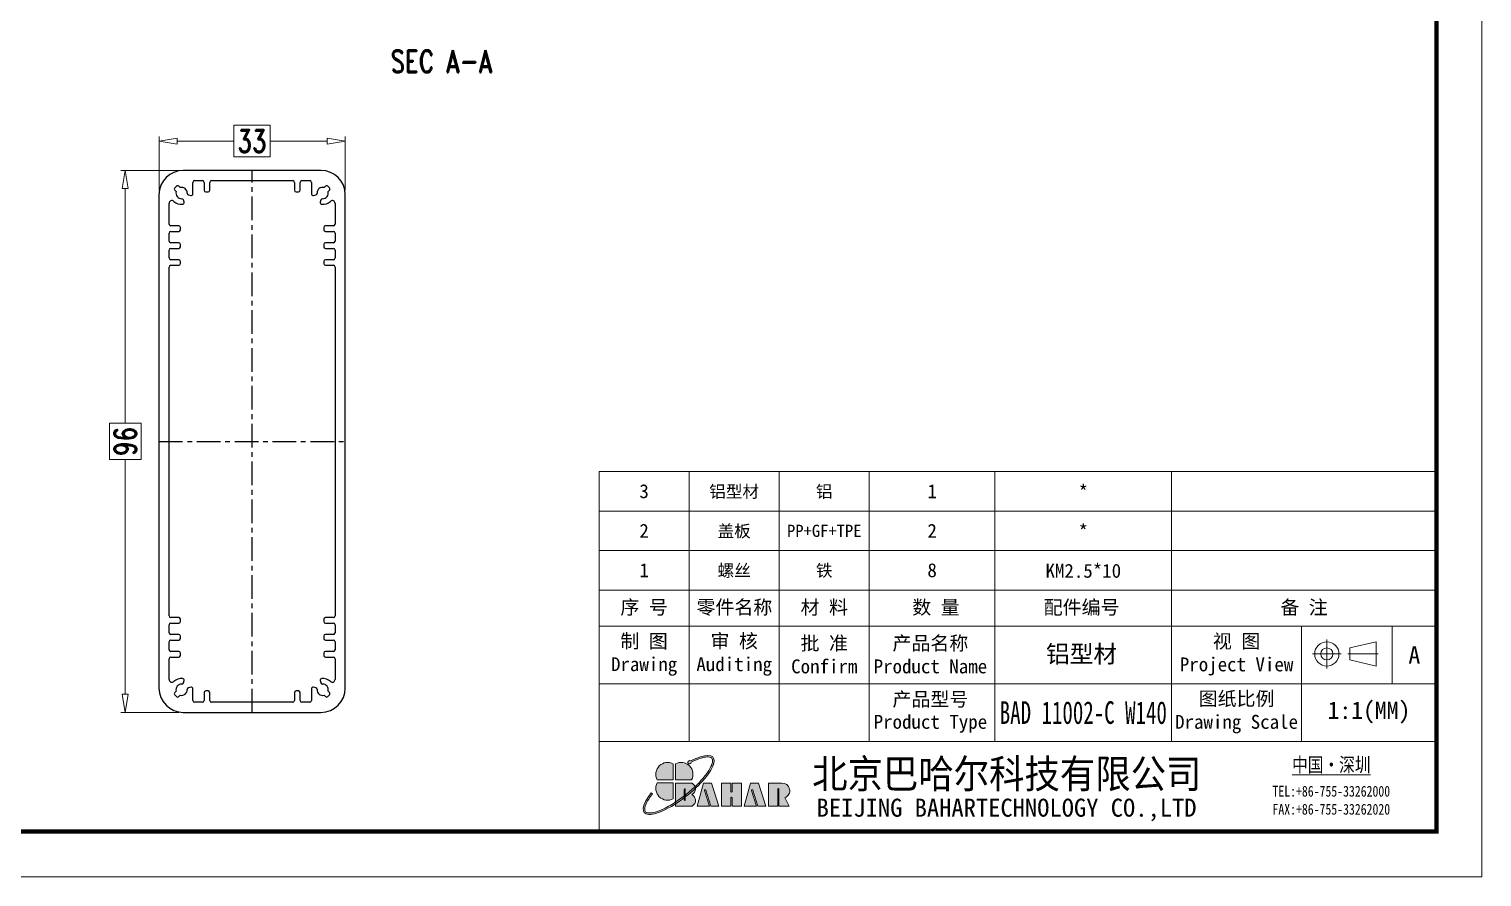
# Model space of a CAD drawing. Extents: x 2468 to 2936, y 274 to 599.
# Drawn here: x 2678.4 to 2935.8, y 274.2 to 424.4 of the extents above; entities that cross this region are included whole.
import ezdxf
from ezdxf.enums import TextEntityAlignment as Align

# ---------------------------------------------------------------- set-up
doc = ezdxf.new("R2010")
doc.units = 0
doc.header["$LTSCALE"] = 30.734
doc.header["$PDMODE"] = 3
doc.header["$PDSIZE"] = 0.3125
doc.linetypes.add('CENTER', pattern=[50.8, 31.75, -6.35, 6.35, -6.35])
doc.layers.get('0').update_dxf_attribs({"linetype": 'CONTINUOUS'})
doc.layers.get('Defpoints').update_dxf_attribs({"linetype": 'CONTINUOUS'})
for name, color, linetype, lineweight in [('dim', 3, 'CONTINUOUS', 9), ('from', 7, 'CONTINUOUS', 13), ('hatch', 56, 'CONTINUOUS', 9)]:
    doc.layers.add(name, color=color, linetype=linetype, lineweight=lineweight)
doc.styles.add('FFS', font='simfang.ttf', dxfattribs={"width": 0.9})
doc.styles.add('ROMAND', font='romand.shx', dxfattribs={"width": 0.75, "bigfont": 'gbcbig.shx'})
doc.styles.get("Standard").update_dxf_attribs({"font": 'txt', "width": 0.8, "bigfont": 'gbcbig.shx'})
doc.styles.add('宋体', font='simsun.ttc')
doc.styles.add('样式 1', font='simkai.ttf')
doc.dimstyles.new('YanXiu', dxfattribs={"dimtxt": 2.5, "dimasz": 2.2, "dimexe": 0.66, "dimexo": 0.66, "dimgap": 0.66, "dimtad": 0, "dimzin": 9, "dimdsep": 46, "dimtxsty": 'ROMAND', "dimblk": 'CLOSEDBLANK', "dimcen": 0, "dimclrd": 256, "dimclre": 131, "dimclrt": 42, "dimazin": 2, "dimtfac": 1, "dimtofl": 0, "dimtmove": 0, "dimatfit": 3, "dimldrblk": 'CLOSEDBLANK', "dimfxl": 1, "dimlwd": 5, "dimlwe": 5, "dimarcsym": 0})

# ---------------------------------------------------------------- blocks, each defined once
blk = doc.blocks.new('_ClosedBlank')
at = {"color": 0, "linetype": 'ByBlock', "lineweight": -2}
for p, q in [((-1, 0.167), (0, 0)), ((-1, 0.167), (-1, -0.167)), ((0, 0), (-1, -0.167))]:
    blk.add_line(p, q, dxfattribs=at)
blk = doc.blocks.new('*D20')
at = {"layer": 'Defpoints', "color": 0}
for p in [(2705.69, 399.37), (2695.42, 303.37), (2705.69, 303.37)]:
    blk.add_point(p, dxfattribs=at)
at = {"layer": 'dim', "color": 131, "lineweight": 5}
for p, q in [((2704.89, 399.37), (2694.62, 399.37)), ((2704.89, 303.37), (2694.62, 303.37))]:
    blk.add_line(p, q, dxfattribs=at)
at = {"layer": 'dim', "lineweight": 5}
for p, q in [((2695.42, 396.17), (2695.42, 354.6)), ((2698.22, 354.6), (2692.62, 354.6)), ((2692.62, 354.6), (2692.62, 348.14)), ((2698.22, 348.14), (2698.22, 354.6)), ((2692.62, 348.14), (2698.22, 348.14)), ((2695.42, 306.57), (2695.42, 348.14))]:
    blk.add_line(p, q, dxfattribs=at)
at = {"layer": 'dim', "lineweight": 5, "xscale": 3.2, "yscale": 3.2, "zscale": 3.2}
for p, rotation in [((2695.42, 399.37), 90), ((2695.42, 303.37), 270)]:
    blk.add_blockref('_ClosedBlank', p, dxfattribs=dict(at, rotation=rotation))
at = {"layer": 'dim', "color": 42, "insert": (2695.42, 351.37), "char_height": 4, "attachment_point": 5, "rotation": 90, "style": 'ROMAND'}
blk.add_mtext('96', dxfattribs=at)
blk = doc.blocks.new('*D21')
at = {"layer": 'Defpoints', "color": 0}
for p in [(2734.39, 404.57), (2701.39, 395.07), (2734.39, 395.07)]:
    blk.add_point(p, dxfattribs=at)
at = {"layer": 'dim', "lineweight": 5}
for p, q in [((2721.11, 407.37), (2714.66, 407.37)), ((2714.66, 407.37), (2714.66, 401.77)), ((2721.11, 401.77), (2721.11, 407.37)), ((2704.59, 404.57), (2714.66, 404.57)), ((2731.19, 404.57), (2721.11, 404.57)), ((2714.66, 401.77), (2721.11, 401.77))]:
    blk.add_line(p, q, dxfattribs=at)
at = {"layer": 'dim', "color": 131, "lineweight": 5}
for p, q in [((2701.39, 395.87), (2701.39, 405.37)), ((2734.39, 395.87), (2734.39, 405.37))]:
    blk.add_line(p, q, dxfattribs=at)
at = {"layer": 'dim', "lineweight": 5, "xscale": 3.2, "yscale": 3.2, "zscale": 3.2, "rotation": 180}
blk.add_blockref('_ClosedBlank', (2701.39, 404.57), dxfattribs=at)
at = {"layer": 'dim', "lineweight": 5, "xscale": 3.2, "yscale": 3.2, "zscale": 3.2}
blk.add_blockref('_ClosedBlank', (2734.39, 404.57), dxfattribs=at)
at = {"layer": 'dim', "color": 42, "insert": (2717.89, 404.57), "char_height": 4, "attachment_point": 5, "style": 'ROMAND'}
blk.add_mtext('33', dxfattribs=at)

msp = doc.modelspace()

# ---------------------------------------------------------------- hatches: boundary and pattern name
at = {"layer": 'from'}
h = msp.add_hatch(color=5, dxfattribs=at)
h.set_gradient(color1=(0, 0, 255), color2=(204, 204, 255), rotation=270, one_color=1, tint=0.9, name='HEMISPHERICAL')
edge = h.paths.add_edge_path()
edge.add_arc((2795.366, 294.514), 0.301, 53.71062, 1.77764)
edge.add_spline(control_points=[(2795.667, 294.524), (2795.826, 294.605), (2795.982, 294.682), (2796.746, 295.041), (2797.309, 295.247), (2798.132, 295.446), (2798.433, 295.481), (2798.854, 295.467), (2799.001, 295.436), (2799.215, 295.347), (2799.287, 295.292), (2799.341, 295.225), (2799.392, 295.161), (2799.429, 295.083), (2799.469, 294.876), (2799.472, 294.747), (2799.427, 294.442), (2799.38, 294.267), (2799.158, 293.675), (2798.898, 293.202), (2798.183, 292.175), (2797.729, 291.621), (2796.941, 290.78), (2796.662, 290.499), (2796.369, 290.22)], knot_values=[5.2944931, 5.2944931, 5.2944931, 5.2944931, 5.376277, 5.376277, 5.7027746, 5.7027746, 5.9392475, 5.9392475, 6.1160577, 6.1160577, 6.2831853, 6.2831853, 6.2831853, 6.442424, 6.442424, 6.6016628, 6.6016628, 6.7609015, 6.7609015, 7.0883681, 7.0883681, 7.4158348, 7.4158348, 7.5786031, 7.5786031, 7.5786031, 7.5786031], degree=3, periodic=0)
edge.add_ellipse((2794.39, 289.782), major_axis=(2.062, 0.088), ratio=0.6717797, start_angle=362.49244, end_angle=374.72333, ccw=False)
edge.add_ellipse((2793.447, 290.507), major_axis=(6.099, 4.883), ratio=0.3075492, start_angle=-75.30393, end_angle=56.66872)
edge = h.paths.add_edge_path()
edge.add_ellipse((2793.447, 290.507), major_axis=(6.099, 4.883), ratio=0.3075492, start_angle=-233.44549, end_angle=-108.8635)
edge.add_line((2792.896, 287.153), (2792.896, 287.467))
edge.add_spline(control_points=[(2792.896, 287.467), (2792.275, 287.061), (2791.661, 286.705), (2790.332, 286.04), (2789.643, 285.776), (2788.753, 285.567), (2788.469, 285.534), (2788.052, 285.545), (2787.902, 285.575), (2787.694, 285.66), (2787.626, 285.708), (2787.522, 285.822), (2787.484, 285.89), (2787.434, 286.067), (2787.423, 286.177), (2787.443, 286.442), (2787.473, 286.595), (2787.637, 287.116), (2787.843, 287.538), (2788.329, 288.3), (2788.556, 288.616), (2788.815, 288.941)], knot_values=[8.1602279, 8.1602279, 8.1602279, 8.1602279, 8.46118, 8.46118, 8.851592, 8.851592, 9.0751916, 9.0751916, 9.2552808, 9.2552808, 9.4047948, 9.4047948, 9.5543089, 9.5543089, 9.703823, 9.703823, 9.853337, 9.853337, 10.159988, 10.159988, 10.3575695, 10.3575695, 10.3575695, 10.3575695], degree=3, periodic=0)
edge.add_line((2788.815, 288.941), (2788.608, 289.105))
edge = h.paths.add_edge_path()
edge.add_spline(control_points=[(2794.426, 288.555), (2794.105, 288.307), (2793.778, 288.068), (2793.266, 287.712), (2793.081, 287.587), (2792.896, 287.467)], knot_values=[7.9128983, 7.9128983, 7.9128983, 7.9128983, 8.070768, 8.070768, 8.1602279, 8.1602279, 8.1602279, 8.1602279], degree=3, periodic=0)
edge.add_line((2792.896, 287.467), (2792.896, 287.153))
edge.add_ellipse((2793.447, 290.507), major_axis=(6.099, 4.883), ratio=0.3075492, start_angle=-108.8635, end_angle=-94.86485)
edge.add_line((2794.426, 288.223), (2794.426, 288.555))
edge = h.paths.add_edge_path()
edge.add_spline(control_points=[(2796.369, 290.22), (2796.073, 289.937), (2795.762, 289.656), (2795.178, 289.155), (2794.907, 288.932), (2794.632, 288.715)], knot_values=[7.5786031, 7.5786031, 7.5786031, 7.5786031, 7.7433014, 7.7433014, 7.8791585, 7.8791585, 7.8791585, 7.8791585], degree=3, periodic=0)
edge.add_line((2794.632, 288.715), (2794.632, 288.381))
edge.add_ellipse((2793.447, 290.507), major_axis=(6.099, 4.883), ratio=0.3075492, start_angle=-92.96123, end_angle=-75.30393)
edge.add_ellipse((2794.39, 289.782), major_axis=(2.062, 0.088), ratio=0.6717797, start_angle=362.49244, end_angle=374.72333)
edge = h.paths.add_edge_path()
edge.add_ellipse((2793.447, 290.507), major_axis=(6.099, 4.883), ratio=0.3075492, start_angle=-94.86485, end_angle=-92.96123)
edge.add_line((2794.632, 288.381), (2794.632, 288.715))
edge.add_spline(control_points=[(2794.632, 288.715), (2794.564, 288.662), (2794.495, 288.608), (2794.426, 288.555)], knot_values=[7.8791585, 7.8791585, 7.8791585, 7.8791585, 7.9128983, 7.9128983, 7.9128983, 7.9128983], degree=3, periodic=0)
edge.add_line((2794.426, 288.555), (2794.426, 288.223))
h = msp.add_hatch(color=256, dxfattribs=at)
h.set_gradient(color1=(204, 51, 0), color2=(255, 140, 102), one_color=1, tint=0.7, name='HEMISPHERICAL')
h.paths.add_polyline_path([(2792.489, 294.236, 0.7424509), (2789.642, 291.419), (2792.489, 291.419)])
h = msp.add_hatch(color=256, dxfattribs=at)
h.set_gradient(color1=(35, 39, 169), color2=(98, 103, 223), one_color=1, tint=0.63, name='HEMISPHERICAL')
h.paths.add_polyline_path([(2792.896, 294.236), (2792.896, 291.419), (2795.743, 291.419, 0.7424509)])
h = msp.add_hatch(color=256, dxfattribs=at)
h.set_gradient(color1=(0, 127, 63), color2=(15, 255, 135), one_color=1, tint=0.53, name='INVCURVED')
h.paths.add_polyline_path([(2792.489, 290.874), (2789.642, 290.874, 0.7424509), (2792.489, 288.056)])
h = msp.add_hatch(color=7, dxfattribs=at)
h.paths.add_polyline_path([(2811.71, 290.808), (2809.362, 290.808), (2809.362, 286.771), (2811.011, 286.771), (2811.011, 289.76, -1), (2811.217, 289.76), (2811.217, 286.771), (2813.031, 286.771), (2812.25, 288.269, 0.8886406)])
h.paths.add_polyline_path([(2807.483, 286.771), (2808.89, 286.771), (2807.597, 290.809), (2806.177, 290.809), (2805.044, 286.771), (2807.231, 286.771), (2806.35, 289.509, -1), (2806.579, 289.583)])
h.paths.add_polyline_path([(2804.583, 290.809), (2802.928, 290.809), (2802.928, 289.354, -1), (2802.722, 289.354), (2802.722, 290.809), (2801.011, 290.809), (2801.011, 286.771), (2802.722, 286.771), (2802.722, 288.237, -1), (2802.928, 288.237), (2802.928, 286.771), (2804.583, 286.771)])
h.paths.add_polyline_path([(2799.269, 290.809), (2797.849, 290.809), (2796.717, 286.771), (2798.904, 286.771), (2798.023, 289.509, -1), (2798.251, 289.583), (2799.156, 286.771), (2800.562, 286.771)])
edge = h.paths.add_edge_path()
edge.add_line((2794.632, 288.381), (2794.632, 287.871))
edge.add_arc((2794.529, 287.871), 0.103, 180, 360, ccw=False)
edge.add_line((2794.426, 287.871), (2794.426, 288.223))
edge.add_ellipse((2793.447, 290.507), major_axis=(6.099, 4.883), ratio=0.3075492, start_angle=-108.8635, end_angle=-94.86485, ccw=False)
edge.add_line((2792.896, 287.153), (2792.896, 286.771))
edge.add_line((2792.896, 286.771), (2795.828, 286.771))
edge.add_ellipse((2794.39, 287.732), major_axis=(2.062, 0.088), ratio=0.6717797, start_angle=312.54488, end_angle=406.01563)
edge.add_ellipse((2794.39, 289.782), major_axis=(2.062, 0.088), ratio=0.6717797, start_angle=310.68759, end_angle=362.49244)
edge.add_ellipse((2793.447, 290.507), major_axis=(6.099, 4.883), ratio=0.3075492, start_angle=-92.96123, end_angle=-75.30393, ccw=False)
edge = h.paths.add_edge_path()
edge.add_line((2792.896, 290.809), (2792.896, 287.467))
edge.add_spline(control_points=[(2792.896, 287.467), (2793.081, 287.587), (2793.266, 287.712), (2793.778, 288.068), (2794.105, 288.307), (2794.426, 288.555)], knot_values=[7.9128983, 7.9128983, 7.9128983, 7.9128983, 8.0023582, 8.0023582, 8.1602279, 8.1602279, 8.1602279, 8.1602279], degree=3, periodic=0)
edge.add_line((2794.426, 288.555), (2794.426, 289.725))
edge.add_arc((2794.529, 289.725), 0.103, 360, 180, ccw=False)
edge.add_line((2794.632, 289.725), (2794.632, 288.715))
edge.add_spline(control_points=[(2794.632, 288.715), (2794.907, 288.932), (2795.178, 289.155), (2795.762, 289.656), (2796.073, 289.937), (2796.369, 290.22)], knot_values=[7.5786031, 7.5786031, 7.5786031, 7.5786031, 7.7144602, 7.7144602, 7.8791585, 7.8791585, 7.8791585, 7.8791585], degree=3, periodic=0)
edge.add_ellipse((2794.39, 289.782), major_axis=(2.062, 0.088), ratio=0.6717797, start_angle=374.72333, end_angle=404.056)
edge.add_line((2795.831, 290.809), (2792.896, 290.809))

# ---------------------------------------------------------------- linework, layer by layer
at = {"color": 7, "linetype": 'Continuous'}
for p, q in [((2730.086, 399.367), (2705.686, 399.367)), ((2704.184, 396.286), (2704.467, 396.569)), ((2704.891, 396.569), (2705.127, 396.333)), ((2707.386, 395.222), (2707.386, 397.267)), ((2707.686, 397.567), (2709.086, 397.567)), ((2709.386, 397.267), (2709.386, 395.867)), ((2710.386, 395.867), (2710.386, 397.267)), ((2710.686, 397.567), (2725.086, 397.567)), ((2725.386, 397.267), (2725.386, 395.867)), ((2726.386, 395.867), (2726.386, 397.267)), ((2726.686, 397.567), (2728.086, 397.567)), ((2728.386, 397.267), (2728.386, 395.222)), ((2730.645, 396.333), (2730.881, 396.569)), ((2731.305, 396.569), (2731.588, 396.286)), ((2701.386, 395.067), (2701.386, 307.667)), ((2704.42, 395.626), (2704.184, 395.862)), ((2705.819, 393.751), (2705.714, 394.145)), ((2706.608, 395.04), (2707.009, 394.932)), ((2709.686, 395.567), (2710.086, 395.567)), ((2725.686, 395.567), (2726.086, 395.567)), ((2728.764, 394.932), (2729.164, 395.04)), ((2730.059, 394.145), (2729.953, 393.751)), ((2731.588, 395.862), (2731.352, 395.626)), ((2734.386, 307.667), (2734.386, 395.067)), ((2703.186, 389.867), (2703.186, 393.534)), ((2732.586, 393.534), (2732.586, 389.867)), ((2704.886, 389.567), (2703.486, 389.567)), ((2705.186, 388.867), (2705.186, 389.267)), ((2730.586, 389.267), (2730.586, 388.867)), ((2732.286, 389.567), (2730.886, 389.567)), ((2703.186, 386.867), (2703.186, 388.267)), ((2703.486, 388.567), (2704.886, 388.567)), ((2704.886, 386.567), (2703.486, 386.567)), ((2705.186, 385.867), (2705.186, 386.267)), ((2730.586, 386.267), (2730.586, 385.867)), ((2730.886, 388.567), (2732.286, 388.567)), ((2732.286, 386.567), (2730.886, 386.567)), ((2732.586, 388.267), (2732.586, 386.867)), ((2703.186, 383.867), (2703.186, 385.267)), ((2703.486, 385.567), (2704.886, 385.567)), ((2704.886, 383.567), (2703.486, 383.567)), ((2730.886, 385.567), (2732.286, 385.567)), ((2732.286, 383.567), (2730.886, 383.567)), ((2732.586, 385.267), (2732.586, 383.867)), ((2703.186, 320.467), (2703.186, 382.267)), ((2703.486, 382.567), (2704.886, 382.567)), ((2705.186, 382.867), (2705.186, 383.267)), ((2730.586, 383.267), (2730.586, 382.867)), ((2730.886, 382.567), (2732.286, 382.567)), ((2732.586, 382.267), (2732.586, 320.467)), ((2704.886, 320.167), (2703.486, 320.167)), ((2703.486, 319.167), (2704.886, 319.167)), ((2705.186, 319.467), (2705.186, 319.867)), ((2730.586, 319.867), (2730.586, 319.467)), ((2732.286, 320.167), (2730.886, 320.167)), ((2730.886, 319.167), (2732.286, 319.167)), ((2703.186, 317.467), (2703.186, 318.867)), ((2704.886, 317.167), (2703.486, 317.167)), ((2705.186, 316.467), (2705.186, 316.867)), ((2730.586, 316.867), (2730.586, 316.467)), ((2732.286, 317.167), (2730.886, 317.167)), ((2732.586, 318.867), (2732.586, 317.467)), ((2703.186, 314.467), (2703.186, 315.867)), ((2703.486, 316.167), (2704.886, 316.167)), ((2704.886, 314.167), (2703.486, 314.167)), ((2730.886, 316.167), (2732.286, 316.167)), ((2732.286, 314.167), (2730.886, 314.167)), ((2732.586, 315.867), (2732.586, 314.467)), ((2703.186, 309.2), (2703.186, 312.867)), ((2703.486, 313.167), (2704.886, 313.167)), ((2705.186, 313.467), (2705.186, 313.867)), ((2730.586, 313.867), (2730.586, 313.467)), ((2730.886, 313.167), (2732.286, 313.167)), ((2732.586, 312.867), (2732.586, 309.2)), ((2705.714, 308.589), (2705.819, 308.983)), ((2729.953, 308.983), (2730.059, 308.589)), ((2704.184, 306.872), (2704.42, 307.108)), ((2704.467, 306.165), (2704.184, 306.448)), ((2705.127, 306.401), (2704.891, 306.165)), ((2707.009, 307.802), (2706.608, 307.694)), ((2707.386, 305.467), (2707.386, 307.512)), ((2709.386, 306.867), (2709.386, 305.467)), ((2710.086, 307.167), (2709.686, 307.167)), ((2710.386, 305.467), (2710.386, 306.867)), ((2725.386, 306.867), (2725.386, 305.467)), ((2726.086, 307.167), (2725.686, 307.167)), ((2726.386, 305.467), (2726.386, 306.867)), ((2728.386, 307.512), (2728.386, 305.467)), ((2729.164, 307.694), (2728.764, 307.802)), ((2730.881, 306.165), (2730.645, 306.401)), ((2731.588, 306.448), (2731.305, 306.165)), ((2731.352, 307.108), (2731.588, 306.872)), ((2709.086, 305.167), (2707.686, 305.167)), ((2725.086, 305.167), (2710.686, 305.167)), ((2728.086, 305.167), (2726.686, 305.167)), ((2705.686, 303.367), (2730.086, 303.367))]:
    msp.add_line(p, q, dxfattribs=at)
at = {"color": 1, "linetype": 'CENTER', "ltscale": 0.004295}
for p, q in [((2717.886, 303.367), (2717.886, 399.367)), ((2701.386, 351.367), (2734.386, 351.367))]:
    msp.add_line(p, q, dxfattribs=at)
at = {"color": 7, "linetype": 'Continuous'}
for centre, radius, start, end in [((2705.686, 395.067), 4.3, 90, 180), ((2730.086, 395.067), 4.3, 0, 90), ((2704.679, 396.357), 0.3, 45, 135), ((2707.686, 397.267), 0.3, 90, 180), ((2709.086, 397.267), 0.3, 360, 90), ((2710.686, 397.267), 0.3, 90, 180), ((2725.086, 397.267), 0.3, 0, 90), ((2726.686, 397.267), 0.3, 90, 180), ((2728.086, 397.267), 0.3, 360, 90), ((2731.093, 396.357), 0.3, 45, 135), ((2703.686, 393.534), 0.5, 47.15636, 180), ((2705.386, 395.367), 2, 227.15636, 274.83575), ((2704.396, 396.074), 0.3, 135, 225), ((2705.386, 395.367), 1, 165, 271.65764), ((2705.386, 395.367), 1, 358.34236, 105), ((2705.424, 394.068), 0.3, 15, 91.65764), ((2706.686, 395.329), 0.3, 178.34236, 255), ((2707.086, 395.222), 0.3, 255, 0), ((2709.686, 395.867), 0.3, 180, 270), ((2710.086, 395.867), 0.3, 270, 0), ((2725.686, 395.867), 0.3, 180, 270), ((2726.086, 395.867), 0.3, 270, 0), ((2728.686, 395.222), 0.3, 180, 285), ((2729.087, 395.329), 0.3, 285, 1.65764), ((2730.386, 395.367), 1, 75, 181.65764), ((2730.349, 394.068), 0.3, 88.34236, 165), ((2730.386, 395.367), 2, 265.16425, 312.84364), ((2730.386, 395.367), 1, 268.34236, 15), ((2731.376, 396.074), 0.3, 315, 45), ((2732.086, 393.534), 0.5, 0, 132.84364), ((2705.529, 393.673), 0.3, 274.83575, 15), ((2730.243, 393.673), 0.3, 165, 265.16425), ((2703.486, 389.867), 0.3, 180, 270), ((2704.886, 389.267), 0.3, 360, 90), ((2704.886, 388.867), 0.3, 270, 0), ((2730.886, 389.267), 0.3, 90, 180), ((2730.886, 388.867), 0.3, 180, 270), ((2732.286, 389.867), 0.3, 270, 0), ((2703.486, 388.267), 0.3, 90, 180), ((2703.486, 386.867), 0.3, 180, 270), ((2704.886, 386.267), 0.3, 360, 90), ((2730.886, 386.267), 0.3, 90, 180), ((2732.286, 388.267), 0.3, 360, 90), ((2732.286, 386.867), 0.3, 270, 0), ((2703.486, 385.267), 0.3, 90, 180), ((2703.486, 383.867), 0.3, 180, 270), ((2704.886, 385.867), 0.3, 270, 0), ((2704.886, 383.267), 0.3, 360, 90), ((2730.886, 385.867), 0.3, 180, 270), ((2730.886, 383.267), 0.3, 90, 180), ((2732.286, 385.267), 0.3, 360, 90), ((2732.286, 383.867), 0.3, 270, 0), ((2703.486, 382.267), 0.3, 90, 180), ((2704.886, 382.867), 0.3, 270, 0), ((2730.886, 382.867), 0.3, 180, 270), ((2732.286, 382.267), 0.3, 360, 90), ((2703.486, 320.467), 0.3, 180, 270), ((2703.486, 318.867), 0.3, 90, 180), ((2704.886, 319.867), 0.3, 360, 90), ((2704.886, 319.467), 0.3, 270, 0), ((2730.886, 319.867), 0.3, 90, 180), ((2730.886, 319.467), 0.3, 180, 270), ((2732.286, 320.467), 0.3, 270, 0), ((2732.286, 318.867), 0.3, 360, 90), ((2703.486, 317.467), 0.3, 180, 270), ((2704.886, 316.867), 0.3, 360, 90), ((2730.886, 316.867), 0.3, 90, 180), ((2732.286, 317.467), 0.3, 270, 0), ((2703.486, 315.867), 0.3, 90, 180), ((2703.486, 314.467), 0.3, 180, 270), ((2704.886, 316.467), 0.3, 270, 0), ((2704.886, 313.867), 0.3, 360, 90), ((2730.886, 316.467), 0.3, 180, 270), ((2730.886, 313.867), 0.3, 90, 180), ((2732.286, 315.867), 0.3, 360, 90), ((2732.286, 314.467), 0.3, 270, 0), ((2703.486, 312.867), 0.3, 90, 180), ((2704.886, 313.467), 0.3, 270, 0), ((2730.886, 313.467), 0.3, 180, 270), ((2732.286, 312.867), 0.3, 360, 90), ((2703.686, 309.2), 0.5, 180, 312.84364), ((2705.386, 307.367), 2, 85.16425, 132.84364), ((2705.529, 309.061), 0.3, 345, 85.16425), ((2730.243, 309.061), 0.3, 94.83575, 195), ((2730.386, 307.367), 2, 47.15636, 94.83575), ((2732.086, 309.2), 0.5, 227.15636, 0), ((2705.686, 307.667), 4.3, 180, 270), ((2704.396, 306.66), 0.3, 135, 225), ((2705.386, 307.367), 1, 88.34236, 195), ((2705.386, 307.367), 1, 255, 1.65764), ((2705.424, 308.667), 0.3, 268.34236, 345), ((2706.686, 307.405), 0.3, 105, 181.65764), ((2707.086, 307.512), 0.3, 360, 105), ((2709.686, 306.867), 0.3, 90, 180), ((2710.086, 306.867), 0.3, 360, 90), ((2725.686, 306.867), 0.3, 90, 180), ((2726.086, 306.867), 0.3, 360, 90), ((2728.686, 307.512), 0.3, 75, 180), ((2729.087, 307.405), 0.3, 358.34236, 75), ((2730.386, 307.367), 1, 178.34236, 285), ((2730.349, 308.667), 0.3, 195, 271.65764), ((2730.086, 307.667), 4.3, 270, 0), ((2730.386, 307.367), 1, 345, 91.65764), ((2731.376, 306.66), 0.3, 315, 45), ((2704.679, 306.377), 0.3, 225, 315), ((2707.686, 305.467), 0.3, 180, 270), ((2709.086, 305.467), 0.3, 270, 0), ((2710.686, 305.467), 0.3, 180, 270), ((2725.086, 305.467), 0.3, 270, 0), ((2726.686, 305.467), 0.3, 180, 270), ((2728.086, 305.467), 0.3, 270, 0), ((2731.093, 306.377), 0.3, 225, 315)]:
    msp.add_arc(centre, radius, start, end, dxfattribs=at)
at = {"layer": 'from'}
for p, q in [((2927.7, 376.098), (2927.7, 282.266)), ((2927.7, 346.029), (2779.352, 346.029)), ((2779.352, 325.033), (2779.352, 346.029)), ((2795.31, 346.029), (2795.31, 325.033)), ((2811.268, 346.029), (2811.268, 325.033)), ((2827.226, 346.029), (2827.226, 325.033)), ((2849.487, 346.029), (2849.487, 325.033)), ((2880.787, 346.029), (2880.787, 325.033)), ((2927.7, 339.03), (2779.352, 339.03)), ((2927.7, 332.031), (2779.352, 332.031)), ((2779.352, 282.266), (2779.352, 325.033)), ((2927.7, 325.033), (2779.352, 325.033)), ((2795.31, 325.033), (2795.31, 298.223)), ((2811.268, 325.033), (2811.268, 298.223)), ((2827.226, 325.033), (2827.226, 298.223)), ((2849.487, 325.033), (2849.487, 298.223)), ((2880.787, 325.033), (2880.787, 298.223)), ((2927.7, 318.649), (2779.352, 318.649)), ((2903.789, 318.649), (2903.789, 298.223)), ((2919.87, 318.649), (2919.87, 308.436)), ((2917.029, 315.869), (2912.371, 314.794)), ((2912.371, 314.794), (2912.371, 312.643)), ((2917.029, 315.869), (2917.029, 311.567)), ((2917.029, 311.567), (2912.371, 312.643)), ((2927.7, 308.436), (2779.352, 308.436)), ((2927.7, 298.223), (2779.352, 298.223)), ((2792.489, 294.236), (2792.489, 291.419)), ((2792.896, 294.236), (2792.896, 291.419)), ((2792.489, 291.419), (2789.642, 291.419)), ((2792.489, 290.874), (2789.642, 290.874)), ((2792.489, 288.056), (2792.489, 290.874)), ((2792.896, 291.419), (2795.743, 291.419)), ((2788.815, 288.941), (2788.608, 289.105)), ((2792.896, 290.809), (2795.831, 290.809)), ((2792.896, 290.809), (2792.896, 286.771)), ((2794.426, 289.725), (2794.426, 287.871)), ((2794.632, 289.725), (2794.632, 287.871)), ((2797.849, 290.809), (2796.717, 286.771)), ((2797.849, 290.809), (2799.269, 290.809)), ((2798.904, 286.771), (2798.023, 289.509)), ((2799.156, 286.771), (2798.251, 289.583)), ((2800.562, 286.771), (2799.269, 290.809)), ((2802.722, 290.809), (2801.011, 290.809)), ((2801.011, 290.809), (2801.011, 286.771)), ((2802.722, 290.809), (2802.722, 289.354)), ((2802.928, 290.809), (2802.928, 289.354)), ((2804.583, 290.809), (2802.928, 290.809)), ((2804.583, 286.771), (2804.583, 290.809)), ((2806.177, 290.809), (2805.044, 286.771)), ((2806.177, 290.809), (2807.597, 290.809)), ((2807.231, 286.771), (2806.35, 289.509)), ((2807.483, 286.771), (2806.579, 289.583)), ((2808.89, 286.771), (2807.597, 290.809)), ((2809.362, 290.808), (2811.71, 290.808)), ((2809.362, 290.808), (2809.362, 286.771)), ((2811.011, 286.771), (2811.011, 289.76)), ((2811.217, 286.771), (2811.217, 289.76)), ((2792.896, 286.771), (2795.828, 286.771)), ((2796.717, 286.771), (2798.904, 286.771)), ((2799.156, 286.771), (2800.562, 286.771)), ((2801.011, 286.771), (2802.722, 286.771)), ((2802.722, 286.771), (2802.722, 288.237)), ((2802.928, 286.771), (2802.928, 288.237)), ((2802.928, 286.771), (2804.583, 286.771)), ((2805.044, 286.771), (2807.231, 286.771)), ((2807.483, 286.771), (2808.89, 286.771)), ((2809.362, 286.771), (2811.011, 286.771)), ((2811.217, 286.771), (2813.031, 286.771)), ((2813.031, 286.771), (2812.25, 288.269)), ((2927.7, 282.266), (2780.584, 282.266))]:
    msp.add_line(p, q, dxfattribs=at)
at = {"layer": 'from', "color": 1, "linetype": 'CENTER', "ltscale": 0.2}
for p, q in [((2908.281, 316.279), (2908.281, 311.157)), ((2905.72, 313.718), (2910.842, 313.718)), ((2917.387, 313.718), (2912.013, 313.718))]:
    msp.add_line(p, q, dxfattribs=at)
at = {"layer": 'from'}
msp.add_lwpolyline([(2468.134, 274.207), (2935.759, 274.207), (2935.759, 599.164), (2468.134, 599.164)], close=True, dxfattribs=at)
at = {"layer": 'from', "const_width": 0.806}
msp.add_lwpolyline([(2476.193, 282.266), (2476.193, 591.105), (2927.7, 591.105), (2927.7, 282.266), (2476.193, 282.266)], dxfattribs=at)
at = {"layer": 'from'}
for radius in [2.151, 1.075]:
    msp.add_circle((2908.281, 313.718), radius, dxfattribs=at)
for centre, radius, start, end in [((2791.491, 292.397), 2.092, 61.52283, 207.89112), ((2793.894, 292.397), 2.092, 332.10888, 118.47717), ((2795.366, 294.514), 0.301, 53.71062, 1.77764), ((2791.491, 289.895), 2.092, 152.10888, 298.47717), ((2794.529, 289.725), 0.103, 0, 180), ((2798.137, 289.546), 0.12, 17.82851, 197.82851), ((2802.825, 289.354), 0.103, 180, 0), ((2802.825, 288.237), 0.103, 0, 180), ((2806.465, 289.546), 0.12, 17.82851, 197.82851), ((2811.114, 289.76), 0.103, 0, 180), ((2811.83, 289.507), 1.307, 288.77334, 95.2757), ((2794.529, 287.871), 0.103, 180, 0)]:
    msp.add_arc(centre, radius, start, end, dxfattribs=at)
at = {"layer": 'from', "extrusion": (0, 0, -1)}
msp.add_ellipse((2793.447, 290.507), major_axis=(6.099, 4.883), ratio=0.3075492, start_param=5.2941295, end_param=10.3575777, dxfattribs=at)
at = {"layer": 'from'}
for centre, start_param, end_param in [((2794.39, 289.782), 5.4225213, 7.0521076), ((2794.39, 287.732), 5.4549372, 7.0863095)]:
    msp.add_ellipse(centre, major_axis=(2.062, 0.088), ratio=0.6717797, start_param=start_param, end_param=end_param, dxfattribs=at)
msp.add_open_spline([(2795.667, 294.524), (2795.826, 294.605), (2795.982, 294.682), (2796.746, 295.041), (2797.309, 295.247), (2798.132, 295.446), (2798.433, 295.481), (2798.854, 295.467), (2799.001, 295.436), (2799.215, 295.347), (2799.287, 295.292), (2799.341, 295.225), (2799.392, 295.161), (2799.429, 295.083), (2799.469, 294.876), (2799.472, 294.747), (2799.427, 294.442), (2799.38, 294.267), (2799.158, 293.675), (2798.898, 293.202), (2798.183, 292.175), (2797.729, 291.621), (2796.677, 290.498), (2796.079, 289.928), (2794.805, 288.835), (2794.129, 288.312), (2792.643, 287.279), (2791.832, 286.791), (2790.332, 286.04), (2789.643, 285.776), (2788.753, 285.567), (2788.469, 285.534), (2788.052, 285.545), (2787.902, 285.575), (2787.694, 285.66), (2787.626, 285.708), (2787.522, 285.822), (2787.484, 285.89), (2787.434, 286.067), (2787.423, 286.177), (2787.443, 286.442), (2787.473, 286.595), (2787.637, 287.116), (2787.843, 287.538), (2788.329, 288.3), (2788.556, 288.616), (2788.815, 288.941)], degree=3, knots=[5.2944931, 5.2944931, 5.2944931, 5.2944931, 5.376277, 5.376277, 5.7027746, 5.7027746, 5.9392475, 5.9392475, 6.1160577, 6.1160577, 6.2831853, 6.2831853, 6.2831853, 6.442424, 6.442424, 6.6016628, 6.6016628, 6.7609015, 6.7609015, 7.0883681, 7.0883681, 7.4158348, 7.4158348, 7.7433014, 7.7433014, 8.070768, 8.070768, 8.46118, 8.46118, 8.851592, 8.851592, 9.0751916, 9.0751916, 9.2552808, 9.2552808, 9.4047948, 9.4047948, 9.5543089, 9.5543089, 9.703823, 9.703823, 9.853337, 9.853337, 10.159988, 10.159988, 10.3575695, 10.3575695, 10.3575695, 10.3575695], dxfattribs=at)

# ---------------------------------------------------------------- texts
at = {"layer": 'from', "style": '宋体'}
for s, height, p in [('3', 2.463, (2787.331, 342.53)), ('铝型材', 2.1548, (2803.289, 342.53)), ('铝', 2.155, (2819.247, 342.53)), ('1', 2.463, (2838.357, 342.53)), ('2', 2.463, (2787.331, 335.531)), ('盖板', 2.1548, (2803.289, 335.531)), ('PP+GF+TPE', 2.1548, (2819.247, 335.531)), ('2', 2.463, (2838.357, 335.531)), ('1', 2.463, (2787.331, 328.532)), ('螺丝', 2.1548, (2803.289, 328.532)), ('铁', 2.155, (2819.247, 328.532)), ('8', 2.463, (2838.357, 328.532))]:
    msp.add_text(s, height=height, dxfattribs=at).set_placement(p, align=Align.MIDDLE)
at = {"layer": 'from', "color": 6, "style": '宋体'}
for p in [(2865.137, 342.53), (2865.137, 335.531)]:
    msp.add_text('*', height=2.463, dxfattribs=at).set_placement(p, align=Align.MIDDLE)
at = {"layer": 'from', "color": 6, "lineweight": -3, "style": '宋体'}
msp.add_text('KM2.5*10', height=2.4626, dxfattribs=at).set_placement((2865.137, 328.532), align=Align.MIDDLE)
at = {"layer": 'from', "color": 6, "style": '宋体', "width": 0.68}
msp.add_text('BAD 11002-C W140', height=4.00177, dxfattribs=at).set_placement((2865.137, 303.33), align=Align.MIDDLE)
at = {"layer": 'from', "attachment_point": 5, "style": '宋体'}
for s, insert, char_height in [('序 号', (2787.331, 321.841), 2.4626), ('{\\fSimSun|b0|i0|c134|p2;零件名称}', (2803.327, 321.841), 2.46263), ('材 料', (2819.247, 321.841), 2.4626), ('数 量', (2839.029, 321.841), 2.4626), ('{\\fSimSun|b0|i0|c134|p2;配件编号}', (2864.829, 321.841), 2.46263), ('备 注', (2904.244, 321.841), 2.4626), ('制 图\\PDrawing', (2787.331, 313.543), 2.4626), ('审 核\\PAuditing', (2803.289, 313.543), 2.4626), ('批 准\\PConfirm', (2819.247, 313.543), 2.4626), ('产品名称\\PProduct Name', (2838.049, 313.543), 2.46263), ('视 图\\PProject View', (2892.288, 313.543), 2.46263), ('铝型材', (2864.829, 313.543), 3.0783), ('{\\fSimSun|b0|i0|c134|p2;A}', (2923.785, 313.543), 3.07828), ('图纸比例\\PDrawing Scale', (2892.288, 303.33), 2.46263), ('1:1(MM)', (2915.744, 303.33), 3.0783)]:
    msp.add_mtext(s, dxfattribs=dict(at, insert=insert, char_height=char_height))
at = {"layer": 'from', "insert": (2838.049, 303.33), "char_height": 2.46263, "attachment_point": 5, "line_spacing_factor": 0.975, "style": '宋体'}
msp.add_mtext('产品型号\\PProduct Type', dxfattribs=at)
at = {"layer": 'from', "color": 3, "insert": (2851.583, 292.191), "char_height": 5.1065, "attachment_point": 5, "style": 'FFS'}
msp.add_mtext('{\\fSimSun|b0|i0|c134|p2;\\C7;北京巴哈尔科技有限公司}', dxfattribs=at)
at = {"layer": 'from', "attachment_point": 5}
for s, insert, char_height in [('{\\fSimSun|b0|i0|c134|p2;\\L中国\\fSimSun|b0|i0|c134|p0;·深圳}', (2909.073, 293.938), 2.55325), ('{\\fSimSun|b0|i0|c134|p2;TEL:+86-755-33262000\\PFAX:+86-755-33262020}', (2909.073, 287.782), 1.91494)]:
    msp.add_mtext(s, dxfattribs=dict(at, insert=insert, char_height=char_height))
at = {"layer": 'from', "insert": (2817.889, 288.073), "char_height": 3.19156, "width": 145.7061, "attachment_point": 1, "style": '样式 1'}
msp.add_mtext('BEIJING BAHARTECHNOLOGY CO.,LTD', dxfattribs=at)
at = {"layer": 'hatch', "color": 6, "style": 'ROMAND', "width": 0.75}
msp.add_text('SEC A-A', height=4, dxfattribs=at).set_placement((2751.464, 418.71), align=Align.MIDDLE)

# ---------------------------------------------------------------- dimensions: what is measured, and where the dimension line sits
at = {"layer": 'dim'}
dim = msp.add_linear_dim(base=(2734.386, 404.567), p1=(2701.386, 395.067), p2=(2734.386, 395.067), dimstyle='YanXiu', override={"dimtxt": 4, "dimasz": 3.2, "dimexe": 0.7996, "dimexo": 0.7996, "dimgap": -0.7996}, dxfattribs=at)
dim.commit()
dim.dimension.update_dxf_attribs({"geometry": '*D21', "text_midpoint": (2717.886, 404.567)})
dim = msp.add_linear_dim(base=(2695.417, 303.367), p1=(2705.686, 399.367), p2=(2705.686, 303.367), angle=90, dimstyle='YanXiu', override={"dimtxt": 4, "dimasz": 3.2, "dimexe": 0.7996, "dimexo": 0.7996, "dimgap": -0.7996}, dxfattribs=at)
dim.commit()
dim.dimension.update_dxf_attribs({"geometry": '*D20', "text_midpoint": (2695.417, 351.367)})

doc.saveas('drawing.dxf')
